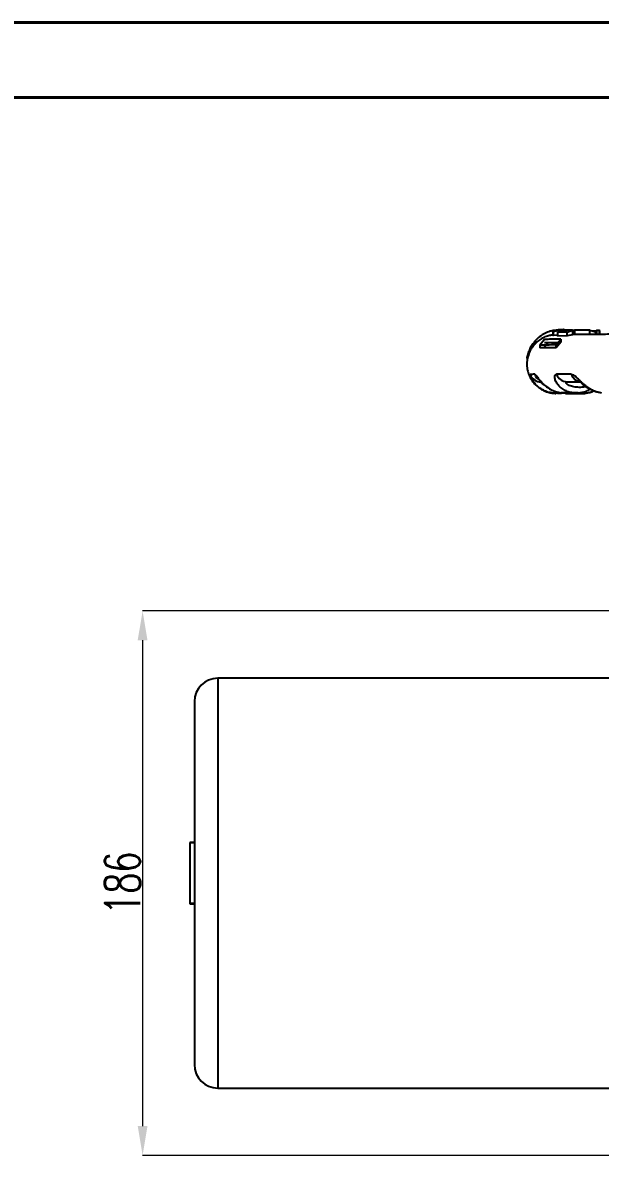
# Model space of a CAD drawing. Header units: millimetres. Extents: x 2371 to 4515, y 843 to 2359.
# Drawn here: x 3536.4 to 3733.8, y 1971.9 to 2358.9 of the extents above; entities that cross this region are included whole.
import ezdxf

# ---------------------------------------------------------------- set-up
doc = ezdxf.new("R2010")
doc.units = ezdxf.units.MM
for name, color, linetype, lineweight in [('AM_5', 3, 'Continuous', 25), ('AM_BOR', 7, 'Continuous', 50), ('粗实线', 7, 'Continuous', 40)]:
    doc.layers.add(name, color=color, linetype=linetype, lineweight=lineweight)
doc.styles.add('SLDTEXTSTYLE1', font='txt.shx', dxfattribs={"width": 0.7, "bigfont": 'gbcbig.shx'})
doc.dimstyles.new('SLDDIMSTYLE12$0', dxfattribs={"dimtxt": 12, "dimasz": 10, "dimexe": 0, "dimexo": 0.0625, "dimgap": 0.875, "dimtad": 1, "dimdec": 1, "dimlfac": 1.8, "dimrnd": 1e-09, "dimzin": 12, "dimdsep": 46, "dimtxsty": 'SLDTEXTSTYLE1', "dimcen": 0.09, "dimdle": 8.16, "dimclrd": 3, "dimclre": 3, "dimadec": 0, "dimazin": 3, "dimtfac": 1, "dimtdec": 1, "dimtofl": 0, "dimtmove": 0, "dimatfit": 3, "dimfxl": 0, "dimfrac": 2, "dimtolj": 1, "dimlwd": 5, "dimlwe": 5, "dimarcsym": 0})

# ---------------------------------------------------------------- blocks, each defined once
blk = doc.blocks.new('*D51')
at = {"layer": 'AM_5', "color": 3, "lineweight": 5, "transparency": 16777216}
blk.add_line((3744, 2157.91), (3577.38, 2157.91), dxfattribs=at)
at = {"layer": 'AM_5', "color": 3, "linetype": 'Continuous', "lineweight": 5, "transparency": 16777216}
for p, q in [((3577.38, 2147.91), (3577.38, 1981.91)), ((3744, 1971.91), (3577.38, 1971.91))]:
    blk.add_line(p, q, dxfattribs=at)
at = {"layer": 'AM_5', "color": 3, "transparency": 16777216}
for points in [[(3575.71, 2147.91), (3579.05, 2147.91), (3577.38, 2157.91)], [(3575.71, 1981.91), (3579.05, 1981.91), (3577.38, 1971.91)]]:
    blk.add_solid(points, dxfattribs=at)
at = {"layer": 'Defpoints', "color": 0, "transparency": 16777216}
for p in [(3744.07, 2157.91), (3577.38, 1971.91), (3744.07, 1971.91)]:
    blk.add_point(p, dxfattribs=at)
at = {"layer": 'AM_5', "color": 0, "transparency": 16777216, "insert": (3570.51, 2064.91), "char_height": 12, "attachment_point": 5, "rotation": 90, "style": 'SLDTEXTSTYLE1'}
blk.add_mtext('\\A1;186', dxfattribs=at)
blk = doc.blocks.new('rA3')
at = {"layer": '粗实线'}
for p, q in [((753.384, 421.26), (333.384, 421.26)), ((748.384, 416.26), (358.384, 416.26))]:
    blk.add_line(p, q, dxfattribs=at)

msp = doc.modelspace()

# ---------------------------------------------------------------- linework, layer by layer
at = {"color": 7, "linetype": 'Continuous', "lineweight": 25}
for p, q in [((3719.174, 2253.759), (3717.583, 2253.393)), ((3717.761, 2253.396), (3717.583, 2253.393)), ((3717.583, 2253.393), (3717.583, 2251.988)), ((3717.761, 2253.396), (3720.264, 2253.89)), ((3717.761, 2251.991), (3717.761, 2253.396)), ((3719.365, 2253.956), (3717.973, 2253.732)), ((3719.174, 2253.759), (3717.973, 2253.732)), ((3720.997, 2253.767), (3719.136, 2253.152)), ((3722.491, 2253.189), (3719.136, 2253.152)), ((3719.136, 2253.152), (3719.136, 2251.808)), ((3720.525, 2253.981), (3719.365, 2253.956)), ((3720.264, 2253.89), (3721.451, 2254.033)), ((3720.549, 2253.983), (3720.525, 2253.981)), ((3721.275, 2254.03), (3720.549, 2253.983)), ((3724.336, 2253.8), (3720.997, 2253.767)), ((3721.451, 2254.033), (3721.275, 2254.03)), ((3722.491, 2253.189), (3724.336, 2253.8)), ((3722.491, 2251.836), (3722.491, 2253.189)), ((3724.336, 2252.265), (3722.491, 2251.836)), ((3724.336, 2253.8), (3724.336, 2252.265)), ((3724.879, 2253.751), (3724.356, 2253.795)), ((3724.375, 2253.83), (3724.54, 2253.811)), ((3725.022, 2252.953), (3724.658, 2253.092)), ((3725.022, 2253.805), (3725.022, 2252.338)), ((3730.262, 2253.842), (3732.195, 2253.208)), ((3730.262, 2252.37), (3730.262, 2253.842)), ((3730.924, 2253.625), (3732.372, 2253.619)), ((3732.195, 2253.208), (3732.195, 2252.38)), ((3732.195, 2252.644), (3732.583, 2252.435)), ((3732.583, 2252.435), (3732.195, 2252.428)), ((3732.656, 2253.785), (3732.372, 2253.619)), ((3732.372, 2253.619), (3732.372, 2252.548)), ((3732.656, 2253.785), (3733.382, 2253.782)), ((3732.656, 2252.382), (3732.656, 2253.785)), ((3733.681, 2253.456), (3733.382, 2253.782)), ((3733.382, 2253.782), (3733.382, 2252.386)), ((3733.681, 2252.387), (3733.681, 2253.456)), ((3710.491, 2247.89), (3710.491, 2248.796)), ((3714.704, 2250.662), (3713.157, 2248.687)), ((3713.157, 2248.687), (3713.157, 2247.742)), ((3714.446, 2247.767), (3716.101, 2249.637)), ((3717.761, 2251.991), (3717.583, 2251.988)), ((3719.136, 2252.152), (3717.761, 2251.991)), ((3718.773, 2248.787), (3720.271, 2250.742)), ((3720.271, 2249.669), (3718.773, 2247.788)), ((3718.773, 2247.788), (3718.773, 2248.787)), ((3722.491, 2251.836), (3719.136, 2251.808)), ((3720.271, 2250.742), (3720.271, 2249.669)), ((3709.345, 2246.602), (3708.749, 2244.455)), ((3708.749, 2244.455), (3708.749, 2244.105)), ((3709.345, 2245.708), (3709.128, 2244.927)), ((3709.356, 2246.624), (3709.345, 2246.602)), ((3709.345, 2245.708), (3709.345, 2246.602)), ((3709.356, 2245.732), (3709.345, 2245.708)), ((3709.356, 2245.732), (3709.356, 2246.624)), ((3708.9, 2244.105), (3708.749, 2244.105)), ((3722.338, 2236.224), (3727.248, 2236.25)), ((3722.338, 2236.224), (3727.367, 2236.22)), ((3717.751, 2232.292), (3717.663, 2232.296)), ((3717.67, 2232.304), (3717.705, 2232.314)), ((3717.705, 2232.314), (3717.752, 2232.339)), ((3717.795, 2232.304), (3717.752, 2232.339)), ((3717.795, 2232.304), (3717.752, 2232.292)), ((3718.063, 2232.271), (3718.036, 2232.303)), ((3718.743, 2232.296), (3720.656, 2232.367)), ((3719.984, 2232.385), (3720.465, 2232.49)), ((3721.881, 2232.224), (3721.18, 2232.369)), ((3721.968, 2232.215), (3721.805, 2232.249)), ((3721.881, 2232.224), (3721.805, 2232.249)), ((3721.925, 2232.224), (3721.881, 2232.224)), ((3722.497, 2232.235), (3721.968, 2232.215)), ((3722.494, 2232.216), (3722.872, 2232.165)), ((3724.641, 2232.317), (3722.497, 2232.235)), ((3724.547, 2232.4), (3724.725, 2232.428)), ((3726.231, 2232.456), (3724.642, 2232.389)), ((3724.642, 2232.389), (3724.725, 2232.428)), ((3725.622, 2232.342), (3725.974, 2232.408)), ((3726.318, 2232.182), (3727.52, 2232.23)), ((3726.919, 2232.134), (3727.215, 2232.132)), ((3744.065, 2134.907), (3603.065, 2134.908)), ((3593.565, 2078.835), (3595.065, 2078.835)), ((3593.565, 2078.835), (3593.565, 2058.102)), ((3595.065, 2078.835), (3593.565, 2078.835)), ((3593.565, 2078.835), (3593.565, 2078.835)), ((3593.565, 2058.102), (3595.065, 2058.102)), ((3593.565, 2058.102), (3593.565, 2057.869)), ((3593.565, 2057.869), (3595.065, 2057.869)), ((3603.065, 1994.908), (3744.065, 1994.907))]:
    msp.add_line(p, q, dxfattribs=at)
at = {"color": 7, "linetype": 'Continuous', "lineweight": 25, "flags": 128}
msp.add_lwpolyline([(3603.065, 2134.908), (3603.065, 2134.729), (3603.065, 2134.195), (3603.065, 2133.308), (3603.065, 2132.072), (3603.065, 2130.494), (3603.065, 2128.582), (3603.065, 2126.345), (3603.065, 2123.795), (3603.065, 2120.945), (3603.065, 2117.81), (3603.065, 2114.405), (3603.065, 2110.748), (3603.065, 2106.857), (3603.065, 2102.752), (3603.065, 2098.455), (3603.065, 2093.987), (3603.065, 2089.37), (3603.065, 2084.629), (3603.065, 2079.787), (3603.065, 2074.87), (3603.065, 2069.901), (3603.065, 2064.908), (3603.065, 2059.914), (3603.065, 2054.946), (3603.065, 2050.028), (3603.065, 2045.186), (3603.065, 2040.445), (3603.065, 2035.829), (3603.065, 2031.36), (3603.065, 2027.063), (3603.065, 2022.958), (3603.065, 2019.067), (3603.065, 2015.41), (3603.065, 2012.005), (3603.065, 2008.87), (3603.065, 2006.02), (3603.065, 2003.47), (3603.065, 2001.233), (3603.065, 1999.321), (3603.065, 1997.743), (3603.065, 1996.507), (3603.065, 1995.62), (3603.065, 1995.086), (3603.065, 1994.908)], dxfattribs=at)
at = {"color": 7, "linetype": 'Continuous', "lineweight": 25}
for centre, radius, start, end in [((3712.713, 2126.286), 112.461, 90.67829, 91.46899), ((3713.561, 2240.124), 3.99, 200.7466, 269.94723), ((3715.115, 2240.138), 3.987, 200.53714, 238.92466), ((3742.458, -1661.552), 3900.426, 90.273673, 90.347423), ((3722.403, 2240.019), 3.796, 198.69099, 269.01094), ((3727.349, 2239.941), 3.692, 197.51104, 268.43264), ((3734.401, 3639.246), 1407.053, 269.518479, 269.594895), ((3603.065, 2126.908), 8, 89.99969, 179.99969), ((3603.065, 2002.908), 8, 179.99969, 269.99969)]:
    msp.add_arc(centre, radius, start, end, dxfattribs=at)
for points, knots in [([(3717.583, 2252.179), (3717.531, 2252.174), (3717.393, 2252.159), (3717.015, 2252.102), (3716.447, 2251.989), (3715.725, 2251.797), (3714.812, 2251.47), (3713.687, 2250.922), (3712.43, 2250.074), (3711.201, 2248.912), (3710.15, 2247.497), (3709.357, 2245.902), (3708.858, 2244.188), (3708.669, 2242.411), (3708.798, 2240.629), (3709.24, 2238.898), (3709.982, 2237.272), (3711, 2235.804), (3712.26, 2234.541), (3713.625, 2233.588), (3714.883, 2232.981), (3715.879, 2232.64), (3716.64, 2232.453), (3717.212, 2232.351), (3717.536, 2232.308), (3717.639, 2232.299), (3717.663, 2232.296)], [0, 0, 0, 0, 0.0148867, 0.0392673, 0.0620584, 0.0873333, 0.1182037, 0.1585511, 0.2087423, 0.2639748, 0.320539, 0.3773811, 0.4342854, 0.491206, 0.5481328, 0.6050646, 0.6620035, 0.7189518, 0.7759064, 0.832816, 0.878701, 0.9113007, 0.9380514, 0.963413, 0.9915051, 1, 1, 1, 1]), ([(3717.97, 2253.733), (3717.539, 2253.651), (3716.44, 2253.441), (3714.799, 2252.729), (3713.093, 2251.657), (3711.625, 2250.347), (3710.857, 2249.297), (3710.491, 2248.796)], [0, 0, 0, 0, 0.1436466, 0.3657796, 0.5794741, 0.7996194, 1, 1, 1, 1]), ([(3724.207, 2253.615), (3724.362, 2253.6), (3724.684, 2253.569), (3724.906, 2253.459), (3725.022, 2253.402)], [0, 0, 0, 0, 0.4794776, 1, 1, 1, 1]), ([(3724.207, 2253.424), (3724.299, 2253.406), (3724.615, 2253.345), (3724.853, 2253.243), (3725.022, 2253.171)], [0, 0, 0, 0, 0.2892723, 1, 1, 1, 1]), ([(3724.207, 2253.266), (3724.28, 2253.246), (3724.565, 2253.17), (3724.827, 2253.027), (3725.022, 2252.92)], [0, 0, 0, 0, 0.2547132, 1, 1, 1, 1]), ([(3725.022, 2253.674), (3725.021, 2253.675), (3724.802, 2253.74), (3724.568, 2253.721), (3724.336, 2253.701)], [0, 0, 0, 0, 0.0059339, 1, 1, 1, 1]), ([(3725.022, 2252.878), (3724.86, 2252.973), (3724.641, 2253.102), (3724.398, 2253.17), (3724.336, 2253.188)], [0, 0, 0, 0, 0.7422142, 1, 1, 1, 1]), ([(3879.066, 2252.585), (3876.668, 2252.584), (3873.287, 2252.584), (3868.283, 2252.584), (3863.992, 2252.583), (3858.888, 2252.582), (3853.546, 2252.58), (3847.98, 2252.578), (3842.278, 2252.576), (3836.493, 2252.573), (3830.668, 2252.569), (3824.838, 2252.565), (3819.031, 2252.56), (3813.271, 2252.555), (3807.58, 2252.549), (3801.976, 2252.543), (3796.475, 2252.536), (3791.094, 2252.529), (3785.844, 2252.521), (3780.74, 2252.513), (3775.793, 2252.505), (3771.013, 2252.496), (3766.41, 2252.486), (3761.994, 2252.477), (3757.772, 2252.467), (3753.752, 2252.456), (3749.94, 2252.446), (3746.343, 2252.435), (3742.965, 2252.424), (3739.81, 2252.413), (3736.882, 2252.401), (3734.183, 2252.39), (3731.714, 2252.378), (3729.474, 2252.366), (3727.469, 2252.355), (3725.745, 2252.343), (3724.781, 2252.336), (3724.336, 2252.333)], [0, 0, 0, 0, 0.0344071, 0.0485109, 0.0718894, 0.0961605, 0.1221805, 0.149305, 0.1772714, 0.2058697, 0.2349502, 0.2644009, 0.2941371, 0.3240924, 0.3542143, 0.3844599, 0.4147936, 0.445185, 0.4756078, 0.5060385, 0.5364555, 0.5668389, 0.5971695, 0.6274283, 0.6575964, 0.6876542, 0.7175815, 0.7473561, 0.7769545, 0.8063502, 0.8355137, 0.8644114, 0.8930048, 0.921249, 0.9490912, 0.9764687, 1, 1, 1, 1]), ([(3724.347, 2253.822), (3724.501, 2253.826), (3724.687, 2253.831), (3724.866, 2253.78), (3724.898, 2253.771)], [0, 0, 0, 0, 0.8253899, 1, 1, 1, 1]), ([(3730.262, 2253.842), (3729.218, 2253.836), (3727.124, 2253.824), (3725.724, 2253.811), (3725.022, 2253.805)], [0, 0, 0, 0, 0.4988559, 1, 1, 1, 1]), ([(3710.491, 2248.796), (3710.346, 2248.566), (3710.059, 2248.113), (3709.72, 2247.457), (3709.504, 2246.978), (3709.404, 2246.737), (3709.365, 2246.644), (3709.359, 2246.631), (3709.356, 2246.624)], [0, 0, 0, 0, 0.2914797, 0.5750699, 0.8079281, 0.8967748, 0.9490808, 1, 1, 1, 1]), ([(3711.065, 2248.642), (3711.062, 2248.639), (3710.822, 2248.437), (3710.655, 2248.162), (3710.491, 2247.89)], [0, 0, 0, 0, 0.0135543, 1, 1, 1, 1]), ([(3718.773, 2248.787), (3717.644, 2248.77), (3715.405, 2248.734), (3713.902, 2248.703), (3713.157, 2248.687)], [0, 0, 0, 0, 0.5039201, 1, 1, 1, 1]), ([(3720.271, 2250.742), (3719.153, 2250.728), (3716.932, 2250.7), (3715.443, 2250.675), (3714.704, 2250.662)], [0, 0, 0, 0, 0.5034187, 1, 1, 1, 1]), ([(3714.704, 2249.623), (3715.449, 2249.631), (3716.939, 2249.646), (3719.16, 2249.662), (3720.271, 2249.669)], [0, 0, 0, 0, 0.4999998, 1, 1, 1, 1]), ([(3718.773, 2247.788), (3717.652, 2247.781), (3715.412, 2247.766), (3713.909, 2247.75), (3713.157, 2247.742)], [0, 0, 0, 0, 0.5000002, 1, 1, 1, 1]), ([(3717.705, 2232.314), (3717.103, 2232.413), (3715.933, 2232.606), (3714.28, 2233.289), (3713.062, 2234.051), (3712.213, 2234.76), (3711.652, 2235.312), (3711.159, 2235.887), (3710.729, 2236.482), (3710.384, 2237.054), (3710.031, 2237.761), (3709.773, 2238.515), (3709.811, 2238.645), (3709.83, 2238.71)], [0, 0, 0, 0, 0.1284973, 0.2497639, 0.3799902, 0.4410033, 0.4995684, 0.5633982, 0.624473, 0.6884765, 0.7497189, 0.8750081, 1, 1, 1, 1]), ([(3711.381, 2238.739), (3711.497, 2238.677), (3711.73, 2238.551), (3712.383, 2237.657), (3713.114, 2236.725), (3713.824, 2235.938), (3714.596, 2235.174), (3715.488, 2234.443), (3716.478, 2233.797), (3717.533, 2233.229), (3718.945, 2232.658), (3720.114, 2232.467), (3720.716, 2232.368)], [0, 0, 0, 0, 0.12453307, 0.24972036, 0.37466042, 0.43581286, 0.49973693, 0.61930852, 0.68312671, 0.74990605, 0.87133509, 1, 1, 1, 1]), ([(3724.547, 2232.4), (3723.98, 2232.498), (3722.878, 2232.689), (3721.366, 2233.37), (3720.294, 2234.133), (3719.585, 2234.842), (3719.139, 2235.396), (3718.775, 2235.971), (3718.494, 2236.568), (3718.311, 2237.142), (3718.199, 2237.851), (3718.288, 2238.607), (3718.635, 2238.737), (3718.808, 2238.803)], [0, 0, 0, 0, 0.1284725, 0.2497517, 0.3799936, 0.4410084, 0.4995707, 0.5633997, 0.6244689, 0.6884772, 0.7497185, 0.8750106, 1, 1, 1, 1]), ([(3723.828, 2238.83), (3724.092, 2238.767), (3724.622, 2238.641), (3725.635, 2237.741), (3726.579, 2236.805), (3727.41, 2236.016), (3728.268, 2235.249), (3729.205, 2234.517), (3730.206, 2233.87), (3731.248, 2233.302), (3732.61, 2232.734), (3733.704, 2232.546), (3734.267, 2232.449)], [0, 0, 0, 0, 0.1245352, 0.24971233, 0.37466833, 0.43581207, 0.49973476, 0.6193036, 0.68313056, 0.74992474, 0.87137284, 1, 1, 1, 1]), ([(3713.498, 2236.31), (3713.489, 2236.308), (3713.456, 2236.299), (3713.583, 2236.147), (3713.862, 2235.845), (3714.476, 2235.252), (3715.512, 2234.368), (3717.207, 2233.353), (3718.689, 2232.675), (3719.601, 2232.581), (3719.736, 2232.567)], [0, 0, 0, 0, 0.023323, 0.0856596, 0.1580207, 0.2430344, 0.4417407, 0.6789866, 0.9522608, 1, 1, 1, 1]), ([(3714.755, 2235.088), (3714.626, 2235.15), (3714.243, 2235.333), (3713.797, 2235.702), (3713.516, 2236.059), (3713.544, 2236.108), (3713.558, 2236.133)], [0, 0, 0, 0, 0.1407072, 0.4184993, 0.7090977, 1, 1, 1, 1]), ([(3728.91, 2234.558), (3728.77, 2234.517), (3728.002, 2234.294), (3726.586, 2234.248), (3724.749, 2234.383), (3723.319, 2234.816), (3722.455, 2235.347), (3722.078, 2235.791), (3722.044, 2236.151), (3722.24, 2236.199), (3722.338, 2236.224)], [0, 0, 0, 0, 0.0426739, 0.2343151, 0.4259587, 0.6169991, 0.7170695, 0.8085352, 0.9042176, 1, 1, 1, 1]), ([(3725.974, 2232.408), (3727.031, 2232.502), (3728.66, 2232.647), (3730.046, 2233.483), (3730.532, 2233.776)], [0, 0, 0, 0, 0.64930935, 1, 1, 1, 1]), ([(3727.189, 2232.132), (3727.8, 2232.165), (3728.995, 2232.229), (3730.466, 2232.628), (3731.273, 2233.014), (3731.55, 2233.147)], [0, 0, 0, 0, 0.4074999, 0.7971073, 1, 1, 1, 1]), ([(3727.463, 2236.091), (3727.418, 2236.078), (3727.265, 2236.034), (3727.198, 2235.96), (3727.301, 2235.788), (3727.575, 2235.545), (3727.916, 2235.273), (3728.38, 2234.925), (3729.47, 2234.149), (3731.051, 2233.287), (3732.665, 2232.67), (3733.466, 2232.596), (3733.66, 2232.579)], [0, 0, 0, 0, 0.0349153, 0.1182998, 0.1932785, 0.2622653, 0.3240599, 0.3768786, 0.4681528, 0.7421421, 0.9372986, 1, 1, 1, 1]), ([(3727.52, 2232.23), (3727.985, 2232.233), (3729.313, 2232.24), (3730.723, 2232.647), (3731.513, 2233.144), (3731.528, 2233.154)], [0, 0, 0, 0, 0.3456559, 0.9874843, 1, 1, 1, 1]), ([(3717.767, 2232.286), (3717.828, 2232.28), (3718.094, 2232.253), (3718.331, 2232.243), (3718.504, 2232.236), (3718.609, 2232.232)], [0, 0, 0, 0, 0.102874, 0.44986243, 1, 1, 1, 1]), ([(3720.612, 2232.429), (3720.589, 2232.421), (3719.696, 2232.131), (3718.733, 2232.219), (3717.795, 2232.304)], [0, 0, 0, 0, 0.0262577, 1, 1, 1, 1]), ([(3719.16, 2232.249), (3719.604, 2232.239), (3720.111, 2232.228), (3720.596, 2232.351), (3720.656, 2232.367)], [0, 0, 0, 0, 0.8752223, 1, 1, 1, 1]), ([(3720.492, 2232.404), (3720.471, 2232.4), (3720.253, 2232.355), (3719.963, 2232.324), (3719.627, 2232.285), (3719.534, 2232.28), (3719.481, 2232.277)], [0, 0, 0, 0, 0.0243784, 0.2655272, 0.5754897, 1, 1, 1, 1]), ([(3720.716, 2232.368), (3721.26, 2232.374), (3722.35, 2232.384), (3723.814, 2232.394), (3724.547, 2232.4)], [0, 0, 0, 0, 0.4993996, 1, 1, 1, 1]), ([(3724.642, 2232.389), (3723.911, 2232.384), (3722.446, 2232.374), (3721.356, 2232.364), (3720.811, 2232.358)], [0, 0, 0, 0, 0.4993996, 1, 1, 1, 1]), ([(3721.902, 2232.31), (3722.188, 2232.313), (3722.86, 2232.32), (3724.101, 2232.331), (3725.158, 2232.338), (3725.655, 2232.342)], [0, 0, 0, 0, 0.2805546, 0.6611713, 1, 1, 1, 1]), ([(3721.968, 2232.215), (3722.6, 2232.21), (3723.864, 2232.199), (3725.5, 2232.188), (3726.318, 2232.182)], [0, 0, 0, 0, 0.499399, 1, 1, 1, 1]), ([(3726.234, 2232.192), (3725.415, 2232.197), (3723.885, 2232.207), (3722.703, 2232.217), (3722.154, 2232.222)], [0, 0, 0, 0, 0.53618073, 1, 1, 1, 1]), ([(3595.065, 2126.908), (3595.065, 2126.819), (3595.065, 2126.638), (3595.065, 2125.15), (3595.065, 2122.902), (3595.065, 2120.059), (3595.065, 2116.88), (3595.065, 2113.12), (3595.065, 2108.827), (3595.065, 2104.064), (3595.065, 2098.913), (3595.065, 2093.461), (3595.065, 2087.222), (3595.065, 2080.22), (3595.065, 2072.547), (3595.065, 2064.908), (3595.065, 2057.269), (3595.065, 2049.596), (3595.065, 2042.593), (3595.065, 2036.354), (3595.065, 2030.903), (3595.065, 2025.751), (3595.065, 2020.989), (3595.065, 2016.695), (3595.065, 2012.935), (3595.065, 2009.756), (3595.065, 2006.913), (3595.065, 2004.666), (3595.065, 2003.177), (3595.065, 2002.996), (3595.065, 2002.908)], [0, 0, 0, 0, 0.03881441, 0.07883249, 0.1199761, 0.15188795, 0.18430368, 0.21706425, 0.25, 0.28293574, 0.31569631, 0.34811204, 0.38002389, 0.4211651, 0.46118377, 0.5, 0.53881379, 0.57883249, 0.6199761, 0.65188795, 0.68430368, 0.71706425, 0.75, 0.78293574, 0.81569631, 0.84811204, 0.88002389, 0.9211651, 0.96118438, 1, 1, 1, 1])]:
    msp.add_open_spline(points, degree=3, knots=knots, dxfattribs=at)

# ---------------------------------------------------------------- block references
at = {"layer": 'AM_BOR', "xscale": 5.104687500000001, "yscale": 5.104687500000001, "zscale": 5.104687500000001}
msp.add_blockref('rA3', (668.861, 208.477), dxfattribs=at)

# ---------------------------------------------------------------- dimensions: what is measured, and where the dimension line sits
at = {"layer": 'AM_5'}
dim = msp.add_linear_dim(base=(3577.382, 1971.907), p1=(3744.066, 2157.907), p2=(3744.066, 1971.907), angle=90, dimstyle='SLDDIMSTYLE12$0', override={"dimlfac": 1, "dimpost": ''}, dxfattribs=at)
dim.commit()
dim.dimension.update_dxf_attribs({"geometry": '*D51', "text_midpoint": (3570.507, 2064.907)})

doc.saveas('drawing.dxf')
